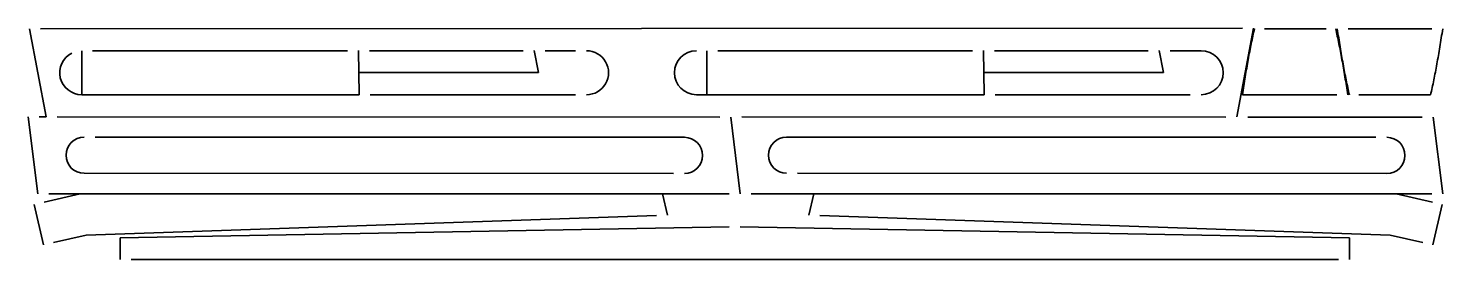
# Model space of a CAD drawing. Header units: millimetres. Extents: x 4 to 413, y 3 to 70.
import ezdxf

# ---------------------------------------------------------------- set-up
doc = ezdxf.new("R2010")
doc.units = ezdxf.units.MM
doc.layers.add('Layer1', color=7, linetype='Continuous', true_color=0xffffff)

msp = doc.modelspace()

# ---------------------------------------------------------------- linework, layer by layer
at = {"layer": 'Layer1', "color": 178, "lineweight": 35, "ltscale": 25.4, "true_color": 0x000000}
for p, q in [((3.97, 69.87), (8.73, 44.47)), ((7.14, 69.87), (354.83, 70)), ((358, 70), (353.22, 44.47)), ((361.17, 69.87), (379.07, 69.87)), ((385.42, 69.87), (409.57, 69.87)), ((19.05, 50.85), (19.05, 63.52)), ((22.22, 63.52), (95.93, 63.52)), ((91.72, 63.52), (92.87, 63.52)), ((99.33, 50.82), (99.1, 63.55)), ((102.28, 63.52), (146.73, 63.52)), ((149.9, 63.55), (151.15, 57.2)), ((153.08, 63.52), (161.92, 63.52)), ((199.87, 50.85), (199.87, 63.52)), ((276.75, 63.52), (203.04, 63.52)), ((280.15, 50.82), (279.92, 63.55)), ((327.55, 63.52), (283.1, 63.52)), ((330.72, 63.55), (331.97, 57.2)), ((342.9, 63.52), (333.9, 63.52)), ((151.15, 57.2), (99.22, 57.2)), ((331.97, 57.2), (280.03, 57.2)), ((19.05, 50.82), (99.33, 50.82)), ((102.51, 50.82), (161.92, 50.82)), ((280.15, 50.82), (196.85, 50.82)), ((339.72, 50.82), (283.32, 50.82)), ((354.79, 50.77), (382.12, 50.77)), ((397.5, 50.77), (388.47, 50.77)), ((397.5, 50.77), (409.24, 50.77)), ((3.6, 44.48), (6.39, 22.23)), ((8.73, 44.47), (6.78, 44.47)), ((203.63, 44.34), (11.91, 44.47)), ((209.57, 22.23), (206.8, 44.33)), ((350.05, 44.38), (209.97, 44.47)), ((406.81, 44.34), (356.39, 44.37)), ((412.75, 22.23), (409.99, 44.33)), ((22.92, 38.58), (193.43, 38.52)), ((222.93, 38.58), (393.44, 38.52)), ((190.25, 28.06), (19.75, 28.12)), ((396.61, 28.06), (226.1, 28.12)), ((18.6, 22.23), (8.16, 19.8)), ((9.52, 22.23), (206.39, 22.23)), ((188.53, 16.04), (187.09, 22.23)), ((212.74, 22.23), (409.57, 22.23)), ((229.39, 16.04), (230.83, 22.23)), ((399.31, 22.23), (409.76, 19.8)), ((8, 7.43), (5.28, 19.13)), ((409.92, 7.43), (412.64, 19.13)), ((185.36, 15.93), (20.37, 10.3)), ((30.16, 9.52), (206.37, 12.67)), ((385.76, 9.52), (209.55, 12.67)), ((232.56, 15.93), (397.55, 10.3)), ((20.37, 10.3), (10.88, 8.09)), ((30.16, 3.18), (30.16, 9.52)), ((385.76, 3.18), (385.76, 9.52)), ((397.55, 10.3), (407.04, 8.09)), ((382.59, 3.18), (33.34, 3.18))]:
    msp.add_line(p, q, dxfattribs=at)
for centre, radius, start, end in [((19.05, 57.17), 6.35, 116.8268, 270), ((165.1, 57.17), 6.35, 270, 90.0276), ((196.85, 57.17), 6.35, 90, 270), ((342.9, 57.17), 6.35, 270, 90), ((19.75, 33.35), 5.23, 89.9806, 269.9806), ((193.43, 33.29), 5.23, 269.9806, 89.9806), ((222.93, 33.35), 5.23, 89.9806, 269.9806), ((396.61, 33.29), 5.23, 269.9806, 89.9806)]:
    msp.add_arc(centre, radius, start, end, dxfattribs=at)
for points in [[(354.79, 50.77), (354.93, 51.66), (355.19, 53.4), (355.61, 55.98), (356.04, 58.49), (356.47, 60.92), (356.91, 63.27), (357.36, 65.54), (357.82, 67.74), (358.14, 69.17), (358.3, 69.87)], [(385.3, 50.77), (385.17, 51.66), (384.9, 53.4), (384.48, 55.98), (384.06, 58.49), (383.62, 60.92), (383.18, 63.27), (382.73, 65.54), (382.27, 67.74), (381.95, 69.17), (381.79, 69.87)], [(382.25, 69.87), (382.38, 68.99), (382.65, 67.24), (383.06, 64.66), (383.49, 62.16), (383.92, 59.73), (384.36, 57.37), (384.82, 55.1), (385.27, 52.91), (385.59, 51.47), (385.75, 50.77)], [(412.75, 69.87), (412.62, 68.99), (412.35, 67.24), (411.93, 64.66), (411.51, 62.16), (411.07, 59.73), (410.63, 57.37), (410.18, 55.1), (409.72, 52.91), (409.4, 51.47), (409.24, 50.77)]]:
    msp.add_open_spline(points, degree=3, knots=[0, 0, 0, 0, 2.684158, 5.297944, 7.839898, 10.308619, 12.702765, 15.021065, 17.26231, 19.42537, 19.42537, 19.42537, 19.42537], dxfattribs=at)

doc.saveas('drawing.dxf')
